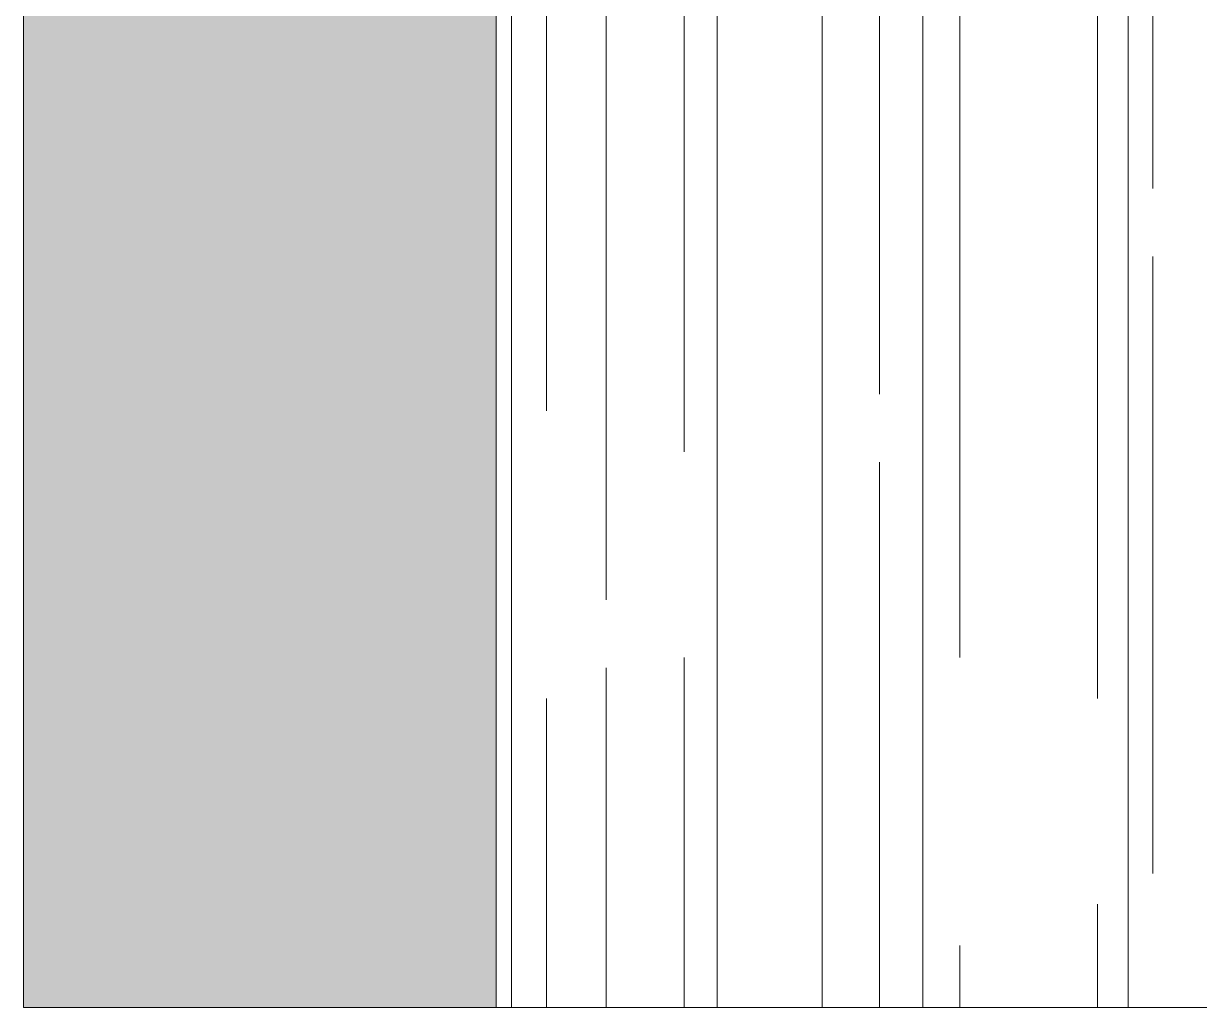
# Model space of a CAD drawing. Header units: inches. Extents: x 15448 to 46480, y -8154 to 0.
# Drawn here: x 18714.5 to 18771.7, y -3210.3 to -3162.5 of the extents above; entities that cross this region are included whole.
import ezdxf

# ---------------------------------------------------------------- set-up
doc = ezdxf.new("R2010")
doc.units = ezdxf.units.IN
doc.header["$MEASUREMENT"] = 0
doc.layers.add('IEL-HATCH-002', color=7, linetype='Continuous')

msp = doc.modelspace()

# ---------------------------------------------------------------- hatches: boundary and pattern name
at = {"layer": 'IEL-HATCH-002', "lineweight": 5, "true_color": 0xefebe6, "transparency": 33554687}
h = msp.add_hatch(color=7, dxfattribs=at)
h.dxf.hatch_style = 1
h.paths.add_polyline_path([(18737.52715575325, -3114.303678114017), (18773.52715575325, -3114.303678114017), (18773.52715575325, -3090.303678114017), (18737.52715575325, -3090.303678114017), (18714.52715575325, -3090.303678114017), (18714.52715575325, -3210.303678114017), (18737.52715575325, -3210.303678114017)])
at = {"layer": 'IEL-HATCH-002', "lineweight": 5, "true_color": 0x755f48, "transparency": 33554687}
h = msp.add_hatch(dxfattribs=at)
h.set_pattern_fill('AR-RROOF', color=37, scale=10, angle=90)
h.set_pattern_definition([(90, (2628.2530883868, -1144.303687759969), (-9.999999999999998, 22), [150, -20, 50, -10]), (90, (2623.2530883868, -1131.003687759969), (-13.3, -10), [30, -3.3, 60, -7.5]), (90, (2619.7530883868, -1139.303687759969), (-6.699999999999997, 52), [80, -14, 40, -10])])
h.paths.add_polyline_path([(18773.52715575325, -3114.303678114017), (18737.52715575325, -3114.303678114017), (18737.52715575325, -3210.303678114017), (18773.52715575325, -3210.303678114017)])

# ---------------------------------------------------------------- linework, layer by layer
at = {"lineweight": 5}
for p, q in [((18714.52715575325, -3090.303678114017), (18714.52715575325, -3210.303678114017)), ((18737.52715575325, -3210.303678114017), (18737.52715575325, -3114.303678114016)), ((18714.52715575325, -3210.303678114017), (18773.52715575325, -3210.303678114017))]:
    msp.add_line(p, q, dxfattribs=at)

doc.saveas('drawing.dxf')
